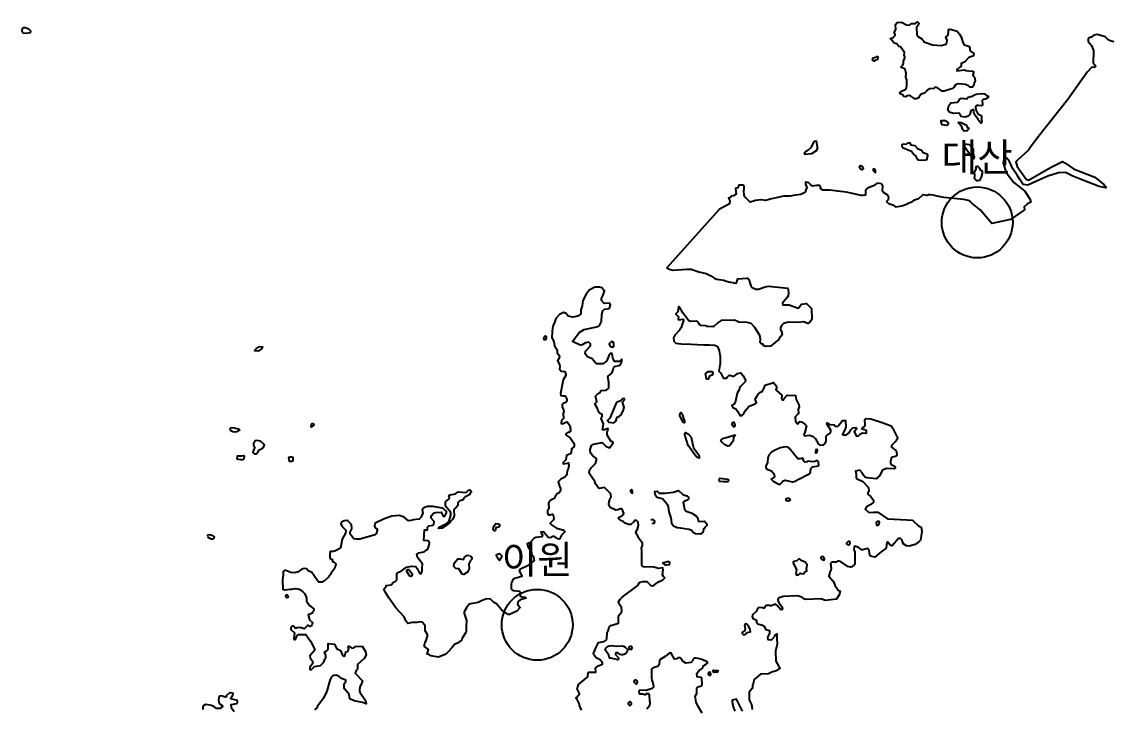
# Model space of a CAD drawing. Header units: millimetres. Extents: x -954552 to 1497340, y -301250 to 736091.
# Drawn here: x 117467 to 155975, y 371829 to 396066 of the extents above; entities that cross this region are included whole.
import ezdxf
from ezdxf.enums import TextEntityAlignment as Align

# ---------------------------------------------------------------- set-up
doc = ezdxf.new("R2010")
doc.units = ezdxf.units.MM
for name, color, linetype in [('2121', 7, 'Continuous'), ('2122', 7, 'Continuous'), ('AWS', 4, 'Continuous'), ('AWS명', 2, 'Continuous')]:
    doc.layers.add(name, color=color, linetype=linetype)
doc.styles.get("Standard").update_dxf_attribs({"font": ''})
doc.styles.get('Standard').set_extended_font_data('Gulim')

msp = doc.modelspace()

# ---------------------------------------------------------------- linework, layer by layer
at = {"layer": '2121', "color": 7}
for points in [[(155977, 395361), (155835, 395394), (155835, 395394), (155766, 395427), (155656, 395541), (155426, 395613), (155376, 395614), (155257, 395594), (155168, 395524), (155073, 395491), (155061, 395476), (155060, 395394), (155065, 395370), (155176, 395233), (155244, 395051), (155253, 394967), (155230, 394679), (155234, 394617), (155269, 394570), (155269, 394570), (155334, 394504), (155282, 394452), (155184, 394469), (155022, 394290), (154345, 393329), (153314, 392026), (153054, 391679), (152955, 391546), (152556, 391181), (152510, 391129), (152556, 390967), (152869, 390521), (152955, 390487), (153731, 390932), (154159, 391147), (154240, 391100), (154541, 390886), (155300, 390585), (155612, 390336), (155699, 390238), (155682, 390209), (155450, 390255), (154871, 390487), (154524, 390620), (154258, 390753), (154009, 390736), (153633, 390620), (153216, 390440), (152938, 390307), (152770, 390325), (152654, 390504), (152556, 390655), (152405, 390886), (152290, 391147), (152191, 391262), (152093, 391280), (152058, 391083), (152174, 390753), (152440, 390406), (152822, 390093), (153002, 389827), (153036, 389711), (152921, 389647), (152805, 389543), (152819, 389439), (152322, 389099), (151664, 388954), (151256, 389441), (150963, 389674), (150943, 389681), (150900, 389726), (150834, 389764), (150672, 389805), (149974, 389873), (149736, 389916), (149599, 389956), (149488, 389968), (149414, 389960), (149414, 389960), (149382, 389947), (149239, 389962), (149220, 389956), (149080, 389822), (148898, 389762), (148803, 389697), (148766, 389689), (148651, 389624), (148495, 389562), (148282, 389527), (148250, 389550), (148177, 389605), (148035, 389654), (147972, 389705), (147966, 389739), (148025, 389807), (148032, 389888), (147995, 389951), (147847, 390048), (147810, 390092), (147804, 390111), (147815, 390273), (147795, 390330), (147769, 390349), (147621, 390382), (147488, 390279), (147336, 390223), (147252, 390180), (147205, 390126), (147205, 389952), (147121, 389947), (147051, 389947), (146751, 390012), (146527, 390065), (146233, 390094), (145957, 390130), (145710, 390130), (145619, 390174), (145619, 390174), (145632, 390220), (145602, 390290), (145484, 390298), (145346, 390275), (145290, 390292), (145290, 390304), (145209, 390390), (145119, 390412), (145098, 390403), (145097, 390329), (145133, 390266), (145139, 390222), (145094, 390117), (145096, 390073), (145022, 390024), (144928, 389977), (144745, 389959), (144546, 389918), (144334, 389918), (144057, 389865), (143846, 389812), (143693, 389765), (143516, 389788), (143334, 389765), (143138, 389711), (143138, 389711), (142965, 389882), (142929, 389952), (142920, 390121), (142934, 390177), (142928, 390258), (142891, 390308), (142741, 390307), (142729, 390295), (142703, 390211), (142622, 390188), (142644, 389994), (142560, 389926), (142473, 389921), (142447, 389872), (142378, 389848), (142426, 389760), (142409, 389654), (142053, 389453), (140208, 387386), (140258, 387361), (140412, 387311), (140914, 387348), (141064, 387348), (141333, 387249), (141589, 387195), (141754, 387110), (141901, 387017), (141965, 386992), (142214, 386958), (142257, 386937), (142433, 386888), (142542, 386871), (142551, 386861), (142637, 386856), (142657, 386868), (142713, 387000), (143026, 387033), (143063, 387024), (143100, 386981), (143170, 386756), (143213, 386700), (143338, 386637), (143432, 386637), (143674, 386716), (143788, 386743), (143788, 386743), (144469, 386669), (144482, 386631), (144494, 386487), (144488, 386406), (144451, 386341), (144313, 386194), (144288, 386143), (144300, 386081), (144513, 386081), (144837, 385972), (144856, 385981), (144870, 386010), (144957, 386106), (145125, 386131), (145300, 385957), (145313, 385582), (145306, 385563), (145256, 385488), (145175, 385429), (145025, 385482), (144875, 385463), (144495, 385475), (144319, 385434), (144245, 385357), (144213, 385281), (144213, 385213), (144264, 385113), (144276, 385031), (144170, 384900), (144170, 384875), (144170, 384875), (143913, 384663), (143857, 384632), (143850, 384632), (143850, 384632), (143698, 384622), (143626, 384645), (143590, 384694), (143527, 384713), (143501, 384757), (143501, 384757), (143504, 384880), (143489, 385007), (143306, 385285), (143182, 385431), (143032, 385462), (142739, 385475), (142701, 385503), (142589, 385550), (142126, 385531), (142014, 385462), (141864, 385322), (141839, 385312), (141631, 385327), (141563, 385346), (141396, 385362), (141376, 385383), (141351, 385393), (141344, 385413), (141258, 385509), (141045, 385499), (140964, 385530), (140765, 385799), (140661, 385989), (140633, 386024), (140617, 386011), (140596, 385843), (140534, 385780), (140534, 385768), (140521, 385768), (140521, 385755), (140521, 385755), (140614, 385667), (140608, 385578), (140614, 385559), (140778, 385587), (140790, 385575), (140790, 385530), (140728, 385320), (140703, 385268), (140659, 385212), (140659, 385200), (140490, 385019), (140441, 384920), (140455, 384808), (140470, 384780), (140470, 384780), (140521, 384739), (140706, 384714), (141067, 384699), (141512, 384680), (141709, 384677), (141901, 384668), (141946, 384646), (142002, 384591), (142052, 384469), (142083, 384256), (142089, 384031), (142040, 383751), (142115, 383675), (142196, 383510), (142221, 383498), (142308, 383495), (142345, 383549), (142395, 383597), (142421, 383601), (142571, 383557), (142702, 383669), (142814, 383694), (142902, 383588), (142971, 383459), (142976, 383419), (142964, 383369), (142783, 383182), (142759, 383088), (142684, 382976), (142627, 382689), (142584, 382582), (142502, 382532), (142527, 382467), (142633, 382414), (142702, 382336), (142789, 382167), (142789, 382167), (142865, 382195), (142909, 382233), (142971, 382345), (143112, 382511), (143317, 382600), (143364, 382633), (143320, 382764), (143359, 382816), (143389, 382882), (143414, 382907), (143414, 382920), (143508, 383002), (143576, 383045), (143637, 383165), (143670, 383257), (143963, 383345), (144076, 383220), (144068, 383143), (144052, 383095), (144076, 383061), (144258, 382901), (144264, 382883), (144252, 382783), (144267, 382739), (144307, 382739), (144326, 382751), (144326, 382777), (144451, 382901), (144745, 382895), (144770, 382745), (144863, 382564), (144863, 382564), (144876, 382489), (144839, 382396), (144845, 382283), (144839, 382246), (144745, 382152), (144727, 382108), (144739, 381990), (144802, 381902), (144827, 381896), (144886, 381977), (144948, 381959), (145076, 381883), (145126, 381818), (145058, 381552), (145033, 381515), (145064, 381470), (145238, 381490), (145364, 381446), (145452, 381358), (145553, 381172), (145582, 381152), (145713, 381134), (145789, 381196), (145826, 381284), (145826, 381458), (145845, 381480), (145969, 381565), (145988, 381607), (145982, 381671), (145852, 381893), (145858, 381921), (145858, 381921), (145933, 381886), (145945, 381871), (146107, 381859), (146138, 381812), (146226, 381796), (146257, 381821), (146257, 381821), (146257, 381833), (146374, 381974), (146382, 381996), (146401, 382005), (146506, 382005), (146513, 381777), (146483, 381682), (146409, 381548), (146401, 381515), (146414, 381499), (146538, 381503), (146651, 381590), (146682, 381671), (146757, 381746), (146876, 381766), (146888, 381708), (146813, 381609), (146889, 381461), (146963, 381465), (147032, 381540), (147101, 381578), (147224, 381565), (147244, 381571), (147250, 381659), (147238, 381672), (147123, 381693), (147094, 381708), (147094, 381721), (147108, 381750), (147132, 381777), (147132, 381777), (147148, 381780), (147193, 381844), (147201, 381865), (147188, 382033), (147250, 382077), (147394, 382072), (147796, 381933), (147796, 381933), (147796, 381933), (148112, 381822), (148161, 381746), (148343, 381393), (148338, 381356), (148291, 381306), (148291, 381294), (148133, 381136), (148125, 381116), (148125, 381071), (148275, 380953), (148306, 380903), (148313, 380772), (148294, 380753), (148138, 380700), (148113, 380672), (148088, 380566), (148088, 380498), (148113, 380460), (148219, 380410), (148250, 380372), (148250, 380323), (148219, 380300), (147957, 380319), (147932, 380307), (147913, 380307), (147813, 380257), (147703, 380056), (147632, 379994), (147632, 379981), (147582, 379954), (147265, 379982), (147220, 379997), (147189, 380019), (147128, 380095), (147103, 380151), (147013, 380259), (146851, 380216), (146883, 380116), (146881, 379998), (146895, 379959), (146895, 379959), (147114, 379859), (147291, 379670), (147314, 379625), (147332, 379554), (147332, 379510), (147295, 379460), (147288, 379410), (147313, 379382), (147388, 379335), (147488, 379198), (147488, 379123), (147401, 379041), (147245, 378960), (147202, 378885), (147324, 378761), (147489, 378777), (147616, 378781), (147645, 378772), (147982, 378535), (148674, 378501), (148851, 378489), (148895, 378473), (149075, 378292), (149176, 378242), (149201, 378092), (149151, 377786), (149107, 377743), (148963, 377636), (148751, 377579), (148657, 377586), (148657, 377586), (148557, 377652), (148544, 377652), (148507, 377773), (148488, 377805), (148438, 377842), (148370, 377842), (148370, 377842), (148145, 377586), (148082, 377617), (148002, 377717), (147976, 377714), (147945, 377636), (147939, 377504), (147757, 377380), (147540, 377191), (147383, 377227), (147366, 377258), (147333, 377423), (147277, 377498), (147114, 377448), (147076, 377448), (146946, 377542), (146826, 377573), (146808, 377555), (146802, 377454), (146839, 377360), (146833, 377067), (146839, 376967), (146827, 376929), (146733, 376842), (146684, 376839), (146581, 376865), (146327, 377035), (146283, 377051), (146224, 377042), (146174, 377018), (146027, 377007), (145977, 376960), (145977, 376960), (146003, 376785), (145972, 376683), (145947, 376646), (145915, 376524), (146052, 376357), (146084, 376333), (146133, 376199), (146217, 376061), (146240, 376030), (146315, 375992), (146277, 375855), (146184, 375711), (145790, 375655), (145652, 375717), (145096, 375692), (145011, 375737), (144959, 375780), (144803, 375830), (144303, 375805), (144160, 375760), (144116, 375698), (144127, 375639), (144160, 375560), (144172, 375560), (144271, 375426), (144278, 375398), (144260, 375336), (144209, 375348), (144092, 375489), (144053, 375523), (144035, 375526), (144035, 375526), (144003, 375523), (143891, 375467), (143859, 375467), (143841, 375480), (143710, 375486), (143648, 375414), (143635, 375386), (143604, 375389), (143585, 375401), (143454, 375408), (143392, 375347), (143360, 375267), (143229, 375161), (143217, 375080), (143253, 375029), (143366, 374967), (143366, 374898), (143416, 374842), (143612, 374775), (143641, 374748), (143691, 374642), (143829, 374599), (143822, 374505), (143754, 374355), (143766, 374289), (143867, 374274), (143923, 374293), (144010, 374408), (144010, 374430), (144079, 374486), (144085, 374349), (144094, 374125), (144031, 373872), (144046, 373521), (144138, 373361), (144198, 373274), (144173, 373262), (144084, 373198), (144003, 373160), (143936, 373149), (143785, 373080), (143504, 373061), (143279, 372875), (143242, 372687), (143230, 372674), (143224, 372593), (143211, 372555), (143104, 372424), (143111, 372156), (143193, 371999), (143217, 371812)], [(137195, 371798), (137126, 371954), (137122, 372007), (137049, 372167), (137007, 372227), (137015, 372240), (137027, 372254), (137132, 372366), (137132, 372385), (137045, 372541), (137045, 372541), (137051, 372591), (137069, 372619), (137095, 372704), (137419, 372966), (137438, 373120), (137451, 373132), (137707, 373129), (137694, 373279), (137786, 373355), (137932, 373416), (137932, 373466), (137875, 373538), (137850, 373566), (137719, 373641), (137632, 373744), (137626, 373797), (137714, 374018), (137800, 374181), (137994, 374216), (138081, 374272), (138093, 374322), (138099, 374522), (138113, 374572), (138132, 374579), (138169, 374728), (138231, 374784), (138506, 374862), (138506, 375115), (138606, 375253), (138618, 375297), (138606, 375416), (138606, 375416), (138512, 375553), (138505, 375609), (138556, 375709), (138625, 375775), (138625, 375775), (139187, 376184), (139243, 376291), (139262, 376309), (139368, 376328), (139493, 376325), (139520, 376309), (139636, 376184), (139692, 376178), (139756, 376197), (139892, 376309), (140067, 376390), (140136, 376456), (140086, 376509), (140049, 376560), (140074, 376740), (140067, 376815), (139911, 376790), (139742, 376834), (139386, 376853), (139330, 376896), (139323, 376945), (139324, 377428), (139311, 377509), (139343, 377602), (139343, 377683), (139230, 377833), (139207, 377897), (139117, 378064), (139135, 378112), (139174, 378171), (139174, 378171), (139205, 378308), (139192, 378427), (139142, 378477), (139067, 378483), (139042, 378434), (138936, 378340), (138855, 378340), (138742, 378383), (138654, 378458), (138567, 378486), (138524, 378533), (138499, 378590), (138618, 378652), (138692, 378727), (138630, 378880), (138618, 378896), (138586, 378892), (138476, 378852), (138405, 378845), (138374, 378867), (138224, 378926), (138174, 379001), (138162, 379057), (138167, 379145), (138192, 379226), (138205, 379264), (138242, 379302), (138236, 379407), (138224, 379429), (138005, 379644), (137811, 379613), (137811, 379613), (137686, 379773), (137668, 379858), (137480, 380132), (137467, 380188), (137492, 380282), (137524, 380326), (137692, 380495), (137730, 380607), (137730, 380669), (137593, 380763), (137518, 380857), (137505, 380981), (137554, 381126), (137617, 381172), (137930, 381231), (138055, 381107), (138179, 381050), (138305, 381201), (138310, 381238), (138305, 381257), (138248, 381269), (138143, 381427), (138104, 381513), (138104, 381618), (138129, 381644), (138142, 381719), (138129, 381731), (138044, 381687), (138003, 381675), (137942, 381675), (137967, 381887), (137967, 381887), (137892, 382082), (137923, 382150), (137923, 382225), (137836, 382271), (137785, 382340), (137761, 382431), (137680, 382568), (137680, 382606), (137735, 382662), (137730, 382726), (137698, 382816), (137692, 382869), (137799, 382968), (137831, 382980), (137884, 383038), (137892, 383062), (138067, 383078), (138146, 383141), (138160, 383187), (138166, 383362), (138137, 383479), (138129, 383562), (138269, 383674), (138319, 383790), (138341, 383884), (138366, 383912), (138560, 383962), (138617, 384081), (138622, 384171), (138622, 384171), (138622, 384171), (138570, 384126), (138558, 384113), (138522, 384086), (138360, 384093), (138297, 384218), (138278, 384349), (138263, 384371), (138229, 384377), (138160, 384305), (138128, 384210), (138073, 384099), (137954, 384008), (137729, 384005), (137681, 384049), (137573, 384186), (137410, 384255), (137329, 384355), (137342, 384450), (137510, 384636), (137517, 384655), (137517, 384706), (137453, 384768), (137335, 384749), (137222, 384674), (137174, 384664), (137125, 384676), (136880, 384788), (137120, 385111), (137291, 385217), (137784, 385318), (137829, 385361), (137897, 385504), (137910, 385749), (137954, 385875), (138009, 385929), (138178, 385961), (138190, 385973), (138216, 386086), (138178, 386142), (137991, 386136), (137903, 386242), (137903, 386310), (137952, 386408), (138003, 386573), (137916, 386692), (137916, 386692), (137834, 386712), (137664, 386712), (137473, 386606), (137359, 386464), (137239, 386245), (137217, 386053), (137175, 385912), (137175, 385770), (137097, 385701), (137097, 385701), (136979, 385661), (136879, 385657), (136729, 385692), (136658, 385784), (136558, 385820), (136417, 385742), (136296, 385600), (136240, 385458), (136197, 385359), (136169, 385267), (136167, 385129), (136167, 385129), (136148, 384924), (136223, 384792), (136242, 384642), (136342, 384501), (136342, 384392), (136417, 384293), (136410, 384205), (136355, 384111), (136423, 383980), (136430, 383918), (136417, 383831), (136480, 383743), (136604, 383740), (136649, 383636), (136649, 383599), (136555, 383442), (136460, 382956), (136467, 382889), (136548, 382874), (136617, 382874), (136679, 382762), (136679, 382693), (136648, 382644), (136555, 382609), (136517, 382568), (136517, 382487), (136566, 382387), (136580, 382337), (136555, 382255), (136568, 382081), (136492, 382006), (136480, 381906), (136493, 381890), (136549, 381897), (136643, 381949), (136692, 381956), (136754, 381884), (136792, 381787), (136805, 381656), (136793, 381625), (136741, 381589), (136690, 381570), (136648, 381537), (136648, 381519), (136661, 381487), (136793, 381391), (136942, 381200), (136942, 381200), (136942, 381106), (136930, 381082), (136849, 381006), (136830, 380856), (136812, 380838), (136686, 380788), (136668, 380769), (136649, 380619), (136555, 380525), (136555, 380482), (136707, 380508), (136736, 380510), (136748, 380406), (136718, 380257), (136693, 380232), (136680, 380119), (136667, 380081), (136605, 380007), (136474, 379944), (136380, 379844), (136424, 379696), (136462, 379607), (136455, 379532), (136406, 379457), (136337, 379419), (136280, 379357), (136249, 379276), (136231, 379257), (136087, 379188), (136068, 379169), (136037, 379095), (136037, 379095), (136040, 378892), (135994, 378820), (135994, 378745), (136037, 378676), (136104, 378680), (136116, 378696), (136175, 378707), (136194, 378682), (136218, 378538), (136194, 378488), (136102, 378396), (136094, 378376), (136137, 378326), (136319, 378207), (136543, 378151), (136587, 378120), (136606, 378098), (136606, 378079), (136490, 377960), (136425, 377820), (136364, 377841), (136244, 377914), (136187, 377914), (136100, 377876), (136025, 377882), (135857, 378082), (135769, 378076), (135783, 378026), (135819, 377960), (135800, 377901), (135588, 377879), (135588, 377879), (135527, 377864), (135376, 377689), (135282, 377663), (135319, 377545), (135425, 377395), (135444, 377276), (135500, 377208), (135532, 377077), (135288, 376883), (135026, 376757), (135010, 376742), (135001, 376708), (135093, 376535), (135094, 376508), (134851, 376442), (134801, 376411), (134759, 376364), (134726, 376295), (134713, 376222), (134720, 376076), (134756, 376039), (134801, 376014), (135009, 375989), (135045, 375946), (135038, 375815), (135051, 375799), (135212, 375780), (135244, 375740), (135244, 375740), (135244, 375740), (135032, 375689), (134970, 375627), (134945, 375533), (135020, 375421), (135020, 375402), (134914, 375283), (134658, 375171), (134607, 375171), (134376, 375327), (134201, 375546), (134102, 375589), (133989, 375708), (133845, 375714), (133667, 375646), (133552, 375586), (133285, 375545), (133240, 375529), (133142, 375397), (133065, 375264), (133065, 375208), (133140, 374958), (133128, 374745), (133133, 374583), (133121, 374533), (132996, 374333), (132984, 374277), (132852, 374165), (132721, 374111), (132624, 373989), (132513, 373867), (132416, 373765), (132153, 373668), (131880, 373711), (131802, 373755), (131752, 373767), (131802, 373933), (131659, 374034), (131648, 374056), (131685, 374195), (131717, 374251), (131765, 374405), (131765, 374461), (131684, 374595), (131684, 374770), (131665, 374798), (131580, 374896), (131503, 374914), (131397, 374888), (131215, 374888), (131072, 374845), (131004, 374939), (130940, 375085), (130648, 375401), (130405, 375752), (130293, 375947), (130225, 376063), (130309, 376160), (130309, 376191), (130484, 376213), (130565, 376313), (130633, 376332), (130652, 376350), (130690, 376400), (130685, 376501), (130690, 376594), (130702, 376619), (130727, 376647), (130834, 376694), (131022, 376838), (131202, 376875), (131352, 376862), (131408, 376785), (131491, 376619), (131491, 376619), (131541, 376597), (131578, 376706), (131576, 376792), (131596, 376956), (131421, 377181), (131396, 377294), (131458, 377340), (131655, 377375), (131748, 377453), (131789, 377506), (131839, 377657), (131839, 377700), (131796, 377769), (131633, 377771), (131633, 377771), (131659, 378151), (131659, 378151), (131770, 378156), (131770, 378250), (131814, 378293), (131964, 378319), (131989, 378344), (132008, 378443), (131889, 378575), (131894, 378613), (131920, 378675), (131982, 378738), (132052, 378762), (132251, 378774), (132320, 378637), (132376, 378631), (132433, 378750), (132433, 378794), (132320, 378906), (132289, 378915), (131964, 378975), (131770, 378975), (131651, 378946), (131587, 378896), (131577, 378875), (131608, 378744), (131533, 378587), (131471, 378531), (131269, 378506), (131193, 378485), (131102, 378475), (130946, 378600), (130775, 378659), (130507, 378635), (130215, 378533), (129927, 378382), (129898, 378284), (129952, 378216), (129993, 378187), (129993, 378187), (129996, 378131), (129959, 378006), (129927, 377974), (129378, 377824), (129265, 377818), (129172, 377830), (129047, 377999), (129047, 378068), (129097, 378187), (129084, 378343), (128965, 378468), (128941, 378477), (128828, 378474), (128740, 378421), (128715, 378381), (128710, 378353), (128759, 378268), (128884, 378143), (128881, 378039), (128759, 377825), (128697, 377505), (128523, 377408), (128457, 377388), (128335, 377388), (128320, 377301), (128330, 377150), (128414, 377092), (128422, 377037), (128476, 377010), (128535, 376956), (128535, 376918), (128522, 376905), (128499, 376800), (128360, 376612), (128350, 376577), (128291, 376518), (128275, 376478), (128141, 376350), (128060, 376312), (127941, 376312), (127916, 376325), (127884, 376383), (127686, 376643), (127566, 376705), (127498, 376781), (127416, 376786), (127335, 376762), (127210, 376675), (127091, 376637), (126954, 376643), (126775, 376714), (126775, 376714), (126729, 376716), (126683, 376687), (126683, 376579), (126660, 376380), (126666, 376066), (126723, 376032), (126831, 376043), (126923, 376058), (126923, 376058), (126987, 376060), (127048, 376076), (127118, 376084), (127210, 376068), (127262, 376052), (127320, 376015), (127374, 375972), (127447, 375901), (127499, 375753), (127499, 375639), (127562, 375559), (127613, 375485), (127761, 375362), (127754, 375287), (127710, 375244), (127710, 375219), (127560, 375150), (127610, 374981), (127710, 374887), (127706, 374821), (127662, 374752), (127635, 374747), (127586, 374781), (127536, 374775), (127417, 374663), (127274, 374706), (127159, 374701), (127147, 374685), (127105, 374685), (127049, 374756), (126998, 374756), (126949, 374707), (126955, 374640), (127074, 374522), (127061, 374315), (127073, 374291), (127098, 374288), (127130, 374319), (127186, 374438), (127211, 374466), (127473, 374457), (127642, 374230), (127642, 374230), (127748, 374026), (127780, 373946), (127780, 373900), (127624, 373709), (127629, 373638), (127715, 373522), (127723, 373450), (127624, 373294), (127624, 373232), (127661, 373219), (127780, 373339), (127924, 373351), (127992, 373370), (128110, 373482), (128148, 373590), (128167, 373617), (128180, 373673), (128180, 373723), (128136, 373851), (128192, 373876), (128254, 373925), (128266, 373966), (128266, 374144), (128485, 374120), (128561, 373964), (128698, 373898), (128767, 373735), (128792, 373704), (128835, 373694), (128848, 373707), (128892, 373851), (128892, 373851), (128942, 373857), (128973, 373901), (128991, 373960), (128973, 374032), (128979, 374051), (129004, 374051), (129054, 374027), (129092, 373988), (129160, 373983), (129229, 374039), (129460, 374051), (129579, 373864), (129604, 373748), (129541, 373620), (129297, 373401), (129297, 373245), (129248, 373196), (129223, 373102), (129473, 372823), (129435, 372696), (129379, 372614), (129373, 372489), (129385, 372433), (129586, 372140), (129601, 372018), (129601, 372018), (129475, 372061), (129186, 372127), (129029, 372198), (129011, 372351), (128842, 372542), (128829, 372570), (128835, 372721), (128886, 372801), (128886, 372852), (128735, 372914), (128649, 372982), (128548, 373026), (128448, 373020), (128380, 372970), (128364, 372918), (128323, 372845), (128224, 372464), (128099, 372214), (127905, 371945), (127875, 371916), (127873, 371889), (127787, 371801)], [(141449, 371684), (141299, 371943), (141244, 372077), (141205, 372286), (141268, 372387), (141262, 372586), (141303, 372621), (141424, 372655), (141442, 372667), (141455, 372705), (141442, 372911), (141412, 372943), (141280, 372973), (141268, 373086), (141355, 373214), (141418, 373236), (141480, 373292), (141492, 373355), (141560, 373389), (141636, 373448), (141636, 373486), (141562, 373538), (141406, 373591), (141308, 373614), (141242, 373625), (141242, 373625), (141205, 373632), (141168, 373629), (141168, 373629), (141124, 373586), (141105, 373517), (141061, 373473), (140880, 373454), (140780, 373507), (140773, 373527), (140755, 373533), (140748, 373553), (140674, 373642), (140593, 373642), (140556, 373604), (140474, 373592), (140374, 373776), (140343, 373811), (140287, 373804), (140149, 373685), (139975, 373582), (139949, 373554), (139930, 373404), (139887, 373336), (139718, 373291), (139668, 373242), (139662, 372924), (139675, 372848), (139725, 372710), (139738, 372604), (139687, 372561), (139481, 372492), (139257, 372504), (139218, 372467), (139225, 372386), (139225, 372386), (139238, 372364), (139357, 372370), (139413, 372342), (139437, 372342), (139500, 372380), (139563, 372383), (139575, 372364), (139581, 372320), (139590, 372137), (139604, 372048), (139594, 371942), (139500, 371824)], [(124950, 371735), (124862, 371863), (124844, 371992), (125050, 372025), (125067, 372055), (125075, 372113), (125063, 372132), (125025, 372148), (124837, 372188), (124837, 372232), (124888, 372294), (124912, 372363), (124888, 372395), (124787, 372407), (124675, 372294), (124678, 372263), (124619, 372252), (124545, 372289), (124457, 372294), (124416, 372238), (124397, 372160), (124411, 372077), (124476, 371998), (124527, 371957), (124550, 371932), (124550, 371932), (124462, 371857), (124407, 371851), (124335, 371851), (124237, 371918), (124153, 371957), (123945, 371998), (123885, 371961), (123853, 371906), (123849, 371819)], [(142873, 371762), (142661, 372186), (142505, 372149), (142505, 372099), (142536, 371949), (142605, 371756)]]:
    msp.add_lwpolyline(points, dxfattribs=at)
at = {"layer": '2122', "color": 7}
for points in [[(148480, 396059), (148660, 395959), (148760, 395946), (148816, 396007), (148973, 396004), (149043, 396066), (149086, 396022), (149082, 395959), (149002, 395861), (149023, 395604), (149078, 395534), (149201, 395464), (149207, 395445), (149267, 395379), (149266, 395366), (149296, 395347), (149567, 395257), (149872, 395234), (150054, 395281), (150080, 395330), (150088, 395418), (150040, 395525), (150109, 395580), (150134, 395705), (150133, 395796), (150180, 395805), (150244, 395794), (150437, 395737), (150529, 395635), (150583, 395536), (150642, 395334), (150642, 395334), (150691, 395252), (150847, 395206), (150883, 395152), (150888, 395059), (150906, 395030), (151030, 394947), (151016, 394866), (150994, 394851), (150852, 394810), (150700, 394640), (150587, 394592), (150579, 394499), (150433, 394382), (150433, 394339), (150702, 394368), (150733, 394346), (150983, 394326), (151014, 394310), (151017, 394271), (150993, 394198), (151054, 394115), (151071, 393997), (151051, 393922), (151038, 393923), (151025, 393838), (150980, 393767), (150931, 393759), (150884, 393764), (150836, 393813), (150755, 393843), (150737, 393859), (150737, 393859), (150482, 393875), (150381, 393839), (150323, 393747), (150286, 393718), (149984, 393621), (149915, 393622), (149749, 393743), (149667, 393757), (149629, 393721), (149473, 393698), (149373, 393650), (149361, 393622), (149295, 393551), (149176, 393518), (149093, 393404), (149092, 393392), (148999, 393355), (148943, 393356), (148877, 393395), (148813, 393449), (148745, 393466), (148688, 393460), (148619, 393427), (148563, 393437), (148515, 393495), (148427, 393533), (148409, 393559), (148459, 393611), (148629, 393692), (148649, 393740), (148665, 393835), (148665, 393835), (148667, 394023), (148630, 394117), (148638, 394242), (148610, 394398), (148595, 394412), (148461, 394458), (148474, 394494), (148531, 394544), (148551, 394593), (148546, 394681), (148598, 394798), (148598, 394836), (148574, 394893), (148582, 394980), (148441, 395182), (148380, 395202), (148311, 395290), (148219, 395317), (148120, 395444), (148090, 395469), (148090, 395482), (148190, 395517), (148247, 395573), (148254, 395623), (148221, 395698), (148235, 395700), (148276, 395810), (148266, 395972), (148331, 396037), (148480, 396059), (148480, 396059)], [(117624, 395669), (117773, 395688), (117780, 395738), (117719, 395808), (117588, 395853), (117513, 395849), (117475, 395834), (117467, 395749), (117515, 395682), (117624, 395669), (117624, 395669)], [(147555, 394702), (147514, 394685), (147465, 394702), (147459, 394711), (147480, 394792), (147571, 394823), (147593, 394840), (147630, 394842), (147649, 394807), (147635, 394733), (147555, 394702), (147555, 394702)], [(150824, 392742), (150795, 392723), (150720, 392710), (150581, 392724), (150527, 392844), (150322, 392835), (150190, 392868), (150159, 392887), (150111, 392950), (150145, 393118), (150215, 393211), (150458, 393233), (150516, 393307), (150536, 393349), (150577, 393377), (150792, 393352), (150806, 393401), (151002, 393458), (151048, 393493), (151113, 393515), (151283, 393535), (151407, 393526), (151476, 393469), (151549, 393440), (151534, 393418), (151534, 393399), (151511, 393372), (151442, 393340), (151360, 393323), (151321, 393287), (151337, 393154), (151337, 393154), (151325, 393118), (151288, 393109), (151188, 393121), (151144, 393115), (151093, 393078), (151098, 392966), (151171, 392827), (151283, 392760), (151294, 392738), (151295, 392607), (151308, 392556), (151303, 392507), (151290, 392494), (151271, 392488), (151271, 392501), (151223, 392548), (151082, 392747), (151028, 392867), (151029, 392942), (151017, 392974), (150942, 392943), (150925, 392925), (150886, 392800), (150824, 392742), (150824, 392742)], [(149995, 392426), (149909, 392439), (149872, 392529), (149880, 392586), (150017, 392590), (150128, 392500), (150128, 392457), (150084, 392414), (149995, 392426), (149995, 392426)], [(150667, 392236), (150631, 392286), (150607, 392368), (150496, 392488), (150491, 392532), (150579, 392512), (150747, 392434), (150776, 392409), (150794, 392348), (150844, 392333), (150857, 392320), (150856, 392295), (150795, 392225), (150686, 392210), (150667, 392236), (150667, 392236)], [(145501, 391594), (145471, 391521), (145301, 391410), (145082, 391392), (145052, 391426), (145071, 391464), (145109, 391504), (145148, 391516), (145205, 391552), (145305, 391641), (145396, 391845), (145415, 391861), (145471, 391870), (145515, 391596), (145501, 391594), (145501, 391594)], [(148939, 391382), (148905, 391396), (148831, 391491), (148534, 391608), (148497, 391678), (148498, 391740), (148511, 391752), (148668, 391769), (148699, 391805), (148780, 391797), (148798, 391732), (148954, 391707), (149046, 391605), (149189, 391541), (149237, 391459), (149370, 391414), (149392, 391388), (149398, 391337), (149377, 391274), (149371, 391200), (149320, 391186), (149195, 391179), (149083, 391187), (149058, 391200), (149003, 391270), (148998, 391329), (148939, 391382), (148939, 391382)], [(151010, 391499), (151004, 391406), (151039, 391293), (151026, 391237), (150983, 391243), (150726, 391629), (150715, 391686), (150722, 391760), (150859, 391739), (150943, 391656), (150950, 391637), (151007, 391593), (151010, 391499), (151010, 391499)], [(147125, 390922), (147129, 390887), (147091, 390850), (147047, 390857), (146998, 390927), (147006, 390983), (147019, 390995), (147055, 390994), (147106, 390952), (147125, 390922), (147125, 390922)], [(147562, 390819), (147547, 390856), (147491, 390881), (147478, 390869), (147478, 390826), (147545, 390752), (147564, 390755), (147562, 390819), (147562, 390819)], [(151320, 390713), (151291, 390589), (151227, 390477), (151157, 390454), (151126, 390460), (151053, 390543), (151067, 390637), (151056, 390768), (151107, 390866), (151109, 390967), (151166, 390982), (151227, 390909), (151251, 390852), (151320, 390813), (151320, 390713), (151320, 390713)], [(135951, 384921), (135930, 384854), (135879, 384851), (135867, 384936), (135901, 384980), (135926, 384998), (135954, 384967), (135951, 384921), (135951, 384921)], [(138335, 384699), (138334, 384724), (138303, 384780), (138253, 384793), (138172, 384711), (138191, 384639), (138229, 384605), (138328, 384605), (138340, 384618), (138335, 384699), (138335, 384699)], [(125819, 384469), (125796, 384458), (125684, 384459), (125684, 384477), (125705, 384514), (125740, 384552), (125846, 384620), (125946, 384611), (125952, 384602), (125942, 384560), (125921, 384527), (125902, 384508), (125819, 384469), (125819, 384469)], [(141774, 383594), (141715, 383572), (141659, 383463), (141602, 383460), (141565, 383657), (141658, 383738), (141790, 383741), (141815, 383722), (141827, 383688), (141809, 383607), (141774, 383594), (141774, 383594)], [(138665, 382354), (138704, 382463), (138641, 382662), (138710, 382731), (138716, 382762), (138704, 382781), (138642, 382775), (138573, 382706), (138454, 382650), (138404, 382593), (138191, 382093), (138110, 382013), (138125, 381985), (138146, 381961), (138173, 381950), (138341, 381931), (138410, 381982), (138460, 382128), (138535, 382162), (138604, 382225), (138632, 382300), (138665, 382354), (138665, 382354)], [(140786, 382108), (140828, 381982), (140828, 381926), (140784, 381938), (140753, 381985), (140666, 382181), (140672, 382269), (140694, 382288), (140706, 382288), (140756, 382216), (140786, 382108), (140786, 382108)], [(124974, 381601), (124910, 381603), (124836, 381643), (124823, 381666), (124816, 381721), (124847, 381759), (124973, 381752), (124985, 381734), (125097, 381715), (125135, 381678), (125129, 381656), (125050, 381614), (124974, 381601), (124974, 381601)], [(127772, 381865), (127761, 381879), (127731, 381890), (127699, 381891), (127682, 381878), (127657, 381826), (127658, 381795), (127683, 381786), (127707, 381794), (127769, 381847), (127772, 381865), (127772, 381865)], [(142605, 381879), (142577, 381936), (142546, 381945), (142509, 381927), (142502, 381882), (142558, 381792), (142577, 381786), (142590, 381814), (142609, 381817), (142615, 381848), (142605, 381879), (142605, 381879)], [(125983, 381061), (126016, 381150), (125878, 381285), (125753, 381303), (125685, 381288), (125669, 381249), (125628, 381197), (125635, 381122), (125685, 381032), (125645, 380983), (125618, 380929), (125610, 380879), (125666, 380834), (125735, 380829), (125800, 380911), (125806, 380942), (125835, 380978), (125937, 381024), (125983, 381061), (125983, 381061)], [(141123, 381142), (141141, 381045), (141329, 380792), (141347, 380745), (141347, 380683), (141259, 380720), (141193, 380794), (140960, 381132), (140835, 381501), (140841, 381545), (140860, 381579), (140891, 381576), (140972, 381526), (141059, 381420), (141123, 381142), (141123, 381142)], [(142625, 381501), (142552, 381401), (142548, 381304), (142534, 381266), (142476, 381194), (142476, 381181), (142415, 381114), (142359, 381108), (142246, 381151), (142140, 381242), (142115, 381314), (142171, 381379), (142625, 381501), (142625, 381501)], [(144627, 379840), (144652, 379840), (144765, 379877), (144836, 379924), (145227, 380127), (145270, 380184), (145283, 380315), (145339, 380374), (145551, 380415), (145570, 380434), (145551, 380546), (145508, 380597), (145401, 380553), (145276, 380559), (145176, 380577), (145139, 380550), (145065, 380540), (145039, 380574), (144995, 380677), (144902, 380652), (144821, 380659), (144519, 381037), (144477, 381071), (144402, 381077), (144201, 381040), (143996, 380948), (143890, 380890), (143805, 380790), (143765, 380689), (143752, 380527), (143690, 380403), (143690, 380403), (143690, 380347), (143733, 380290), (143896, 380234), (143990, 380114), (144002, 380027), (143884, 379940), (143953, 379865), (144158, 379767), (144202, 379765), (144296, 379856), (144308, 379880), (144377, 379903), (144627, 379840), (144627, 379840)], [(145514, 380969), (145492, 380982), (145463, 380979), (145446, 380907), (145444, 380869), (145483, 380864), (145508, 380893), (145512, 380968), (145512, 380968)], [(125185, 380623), (125061, 380648), (125067, 380766), (125222, 380765), (125291, 380775), (125310, 380753), (125298, 380654), (125260, 380622), (125185, 380623), (125185, 380623)], [(127020, 380648), (127022, 380604), (127009, 380573), (126984, 380560), (126903, 380560), (126878, 380710), (126937, 380732), (126991, 380731), (127015, 380710), (127020, 380648), (127020, 380648)], [(142215, 379851), (142066, 379855), (142053, 379921), (142065, 379958), (142078, 379974), (142360, 379939), (142378, 379921), (142372, 379862), (142360, 379847), (142215, 379851), (142215, 379851)], [(132712, 378879), (132695, 378856), (132707, 378650), (132651, 378519), (132572, 378431), (132572, 378418), (132477, 378338), (132283, 378206), (132152, 378203), (132183, 378250), (132432, 378381), (132533, 378475), (132572, 378585), (132595, 378669), (132589, 378763), (132401, 378993), (132407, 379138), (132535, 379240), (132545, 379299), (132533, 379331), (132520, 379331), (132532, 379369), (132570, 379387), (132758, 379425), (132845, 379487), (133132, 379468), (133213, 379555), (133263, 379562), (133307, 379519), (133307, 379475), (133263, 379422), (133263, 379422), (133257, 379399), (133126, 379328), (133095, 379321), (133042, 379260), (133036, 379239), (132995, 379200), (132907, 379175), (132857, 379132), (132833, 379093), (132833, 379018), (132820, 378994), (132779, 378945), (132742, 378920), (132712, 378879), (132712, 378879)], [(138997, 379511), (138960, 379559), (138943, 379563), (138919, 379540), (138925, 379509), (138936, 379483), (138958, 379456), (139000, 379451), (138997, 379511), (138997, 379511)], [(140689, 378207), (140566, 378227), (140442, 378283), (140379, 378365), (140373, 378496), (140349, 378615), (140292, 378783), (140260, 378965), (140235, 379018), (140048, 379248), (139867, 379298), (139849, 379316), (139829, 379339), (139794, 379416), (139779, 379508), (139868, 379512), (139941, 379446), (140143, 379444), (140435, 379477), (140622, 379545), (140773, 379396), (140916, 379352), (140966, 379302), (140972, 379255), (140966, 379233), (140929, 379196), (140823, 379164), (140785, 379127), (140829, 378877), (140885, 378815), (141098, 378743), (141098, 378743), (141123, 378715), (141248, 378633), (141304, 378565), (141310, 378471), (141336, 378443), (141528, 378458), (141610, 378359), (141610, 378309), (141544, 378231), (141544, 378218), (141504, 378191), (141491, 378078), (141398, 377999), (141216, 378015), (141148, 378052), (141073, 378134), (140998, 378159), (140689, 378207), (140689, 378207)], [(144484, 379168), (144421, 379175), (144409, 379209), (144409, 379253), (144468, 379267), (144521, 379265), (144559, 379225), (144559, 379200), (144531, 379176), (144484, 379168), (144484, 379168)], [(134210, 378239), (134174, 378220), (134157, 378113), (134120, 378113), (134082, 378157), (134095, 378248), (134113, 378294), (134182, 378378), (134263, 378369), (134307, 378329), (134313, 378297), (134282, 378251), (134210, 378239), (134210, 378239)], [(139645, 378513), (139723, 378514), (139754, 378483), (139766, 378446), (139749, 378377), (139701, 378373), (139701, 378373)], [(147685, 378381), (147657, 378317), (147645, 378304), (147607, 378304), (147601, 378423), (147638, 378460), (147677, 378457), (147701, 378420), (147685, 378381), (147685, 378381)], [(124002, 377936), (124037, 377979), (124093, 377985), (124205, 377948), (124230, 377917), (124242, 377879), (124236, 377861), (124199, 377829), (124142, 377823), (124018, 377898), (124018, 377898)], [(146664, 377710), (146640, 377743), (146619, 377743), (146599, 377737), (146540, 377680), (146545, 377658), (146579, 377638), (146614, 377626), (146646, 377639), (146666, 377688), (146664, 377711), (146664, 377711)], [(133257, 377232), (133307, 377207), (133326, 377182), (133326, 377119), (133289, 377070), (133229, 376952), (133233, 376776), (133177, 376657), (133045, 376582), (132989, 376589), (132870, 376773), (132771, 376788), (132701, 376863), (132707, 376982), (132833, 377132), (132908, 377130), (133032, 377107), (133082, 377201), (133118, 377234), (133147, 377249), (133220, 377257), (133220, 377257)], [(134380, 377203), (134382, 377176), (134307, 377076), (134280, 377099), (134214, 377198), (134195, 377245), (134213, 377279), (134307, 377320), (134376, 377251), (134380, 377203), (134380, 377203)], [(140186, 376905), (140160, 376903), (140067, 376987), (140218, 377040), (140273, 377040), (140292, 377021), (140299, 376990), (140292, 376916), (140186, 376905), (140186, 376905)], [(145145, 376826), (145153, 376923), (145077, 377010), (144940, 377072), (144890, 377123), (144846, 377123), (144790, 377060), (144683, 377041), (144659, 377004), (144659, 376973), (144778, 376754), (144753, 376611), (144790, 376554), (144852, 376560), (144909, 376620), (144928, 376623), (144934, 376614), (145021, 376598), (145065, 376667), (145140, 376704), (145128, 376786), (145145, 376826), (145145, 376826)], [(145755, 377151), (145703, 377210), (145646, 377198), (145640, 377161), (145677, 377101), (145752, 377079), (145761, 377118), (145755, 377151), (145755, 377151)], [(131199, 376637), (131227, 376601), (131227, 376569), (131206, 376514), (131202, 376507), (131140, 376520), (131034, 376688), (131040, 376732), (131065, 376754), (131108, 376757), (131199, 376637), (131199, 376637)], [(126860, 375830), (126837, 375845), (126815, 375855), (126788, 375848), (126767, 375831), (126767, 375803), (126785, 375784), (126822, 375768), (126853, 375778), (126862, 375806), (126860, 375831), (126860, 375831)], [(143142, 374647), (143073, 374779), (143029, 374829), (142991, 374836), (142968, 374822), (142947, 374779), (142967, 374686), (142954, 374598), (142860, 374536), (142861, 374495), (142892, 374467), (142960, 374455), (143023, 374508), (143029, 374527), (143154, 374555), (143142, 374647), (143142, 374647)], [(138429, 373578), (138237, 373628), (138187, 373632), (138157, 373734), (138037, 373922), (138044, 373972), (138112, 374044), (138173, 374064), (138244, 374071), (138445, 374056), (138632, 374060), (138681, 374051), (138738, 374016), (138818, 373935), (138812, 373854), (138775, 373804), (138750, 373778), (138650, 373741), (138619, 373741), (138562, 373759), (138475, 373820), (138413, 373813), (138394, 373759), (138500, 373641), (138500, 373592), (138476, 373566), (138429, 373578), (138429, 373578)], [(138981, 374009), (138970, 374028), (138948, 374040), (138909, 374039), (138889, 374021), (138871, 373995), (138880, 373962), (138907, 373940), (138958, 373931), (138975, 373952), (138984, 373989), (138981, 374010), (138981, 374010)], [(141918, 373128), (141868, 373124), (141836, 373151), (141830, 373186), (141861, 373202), (141998, 373198), (142011, 373174), (141986, 373136), (141918, 373128), (141918, 373128)], [(139166, 372795), (139150, 372822), (139124, 372847), (139093, 372851), (139067, 372839), (139047, 372815), (139054, 372777), (139088, 372742), (139117, 372723), (139140, 372723), (139162, 372756), (139166, 372795), (139166, 372795)], [(141755, 373098), (141729, 373125), (141711, 373131), (141690, 373126), (141670, 373107), (141665, 373072), (141682, 373044), (141711, 373031), (141742, 373026), (141754, 373049), (141755, 373099), (141755, 373099)], [(138957, 372048), (138929, 372083), (138913, 372091), (138887, 372087), (138858, 372066), (138841, 372025), (138851, 371991), (138888, 371963), (138920, 371967), (138958, 372008), (138956, 372049), (138956, 372049)]]:
    msp.add_lwpolyline(points, dxfattribs=at)
at = {"layer": 'AWS'}
for centre in [(151148, 388993), (135636, 374804)]:
    msp.add_circle(centre, 1250, dxfattribs=at)

# ---------------------------------------------------------------- texts
at = {"layer": 'AWS명'}
for s, p in [('대산', (151148, 390493)), ('이원', (135636, 376304))]:
    msp.add_text(s, height=1000, dxfattribs=at).set_placement(p, align=Align.BOTTOM_CENTER)

doc.saveas('drawing.dxf')
